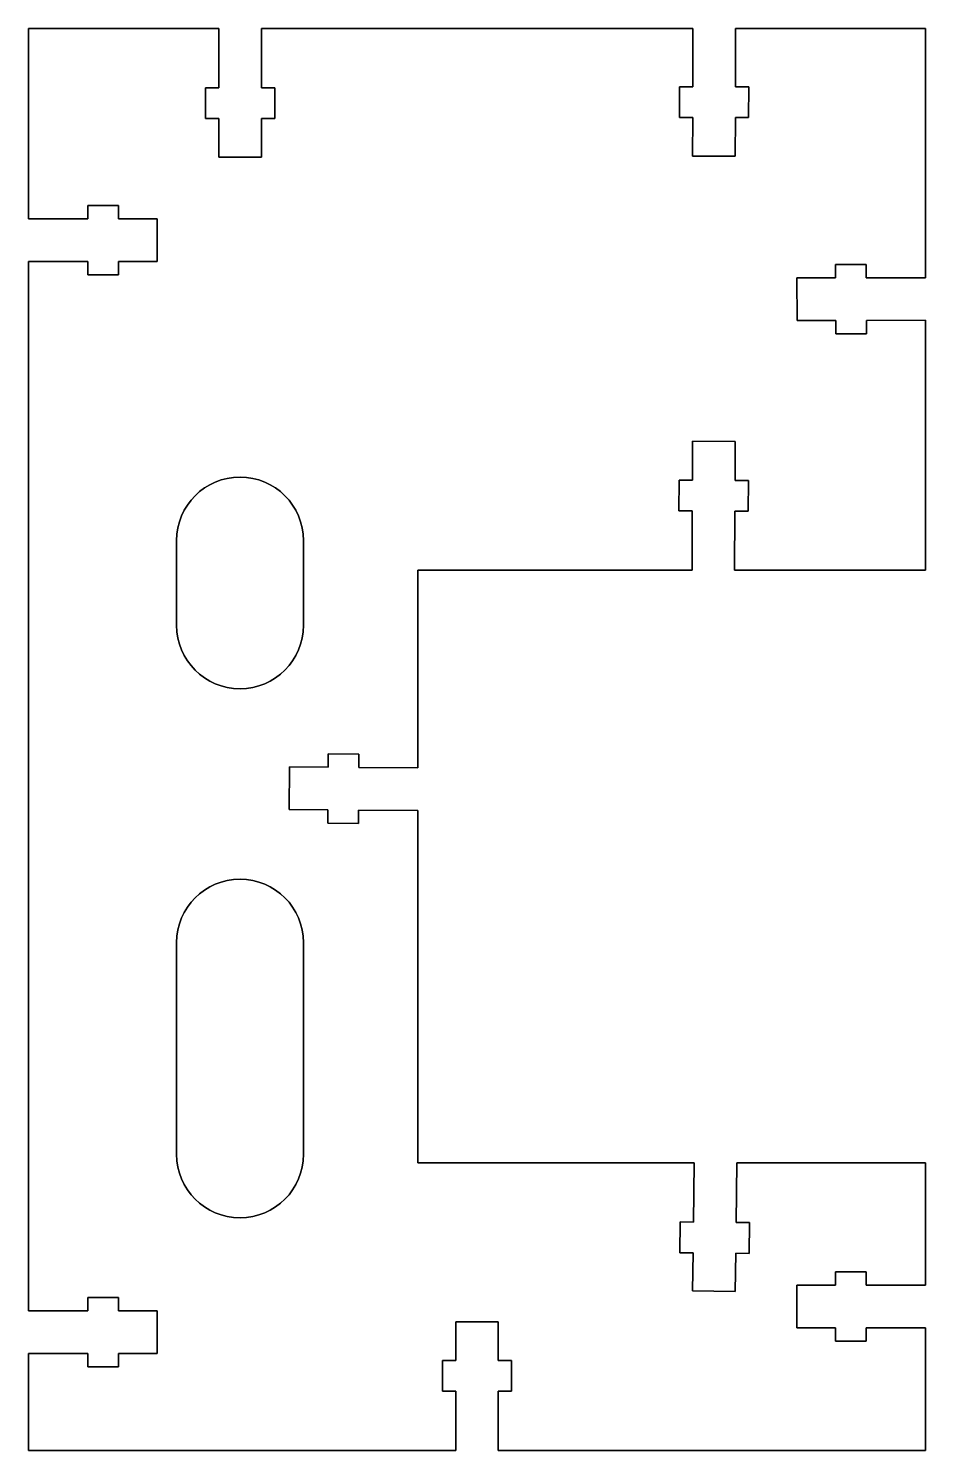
# Model space of a CAD drawing. Header units: inches. Extents: x 0 to 2.65, y 0 to 4.2.
import ezdxf

# ---------------------------------------------------------------- set-up
doc = ezdxf.new("R2010")
doc.units = ezdxf.units.IN
doc.layers.get('0').update_dxf_attribs({"linetype": 'CONTINUOUS'})

msp = doc.modelspace()

# ---------------------------------------------------------------- linework, layer by layer
for points in [[(1.9622, 4.2), (1.9621, 4.0277), (1.9228, 4.0277), (1.9227, 3.9372), (1.9621, 3.9371), (1.962, 3.8227), (2.088, 3.8226), (2.0881, 3.9371), (2.1274, 3.937), (2.1275, 4.0276), (2.0881, 4.0276), (2.0882, 4.2), (2.65, 4.2), (2.65, 3.4639), (2.475, 3.4635), (2.4749, 3.5029), (2.3844, 3.5026), (2.3844, 3.4633), (2.27, 3.463), (2.2703, 3.337), (2.3848, 3.3373), (2.3849, 3.2979), (2.4754, 3.2982), (2.4753, 3.3375), (2.65, 3.338), (2.65, 2.6), (2.0861, 2.6), (2.087, 2.7744), (2.1263, 2.7742), (2.1268, 2.8647), (2.0874, 2.8649), (2.088, 2.98), (1.962, 2.9806), (1.9614, 2.8656), (1.9221, 2.8657), (1.9216, 2.7752), (1.961, 2.775), (1.9601, 2.6), (1.15, 2.6), (1.15, 2.0163), (0.9759, 2.0175), (0.9762, 2.0569), (0.8857, 2.0576), (0.8854, 2.0182), (0.7709, 2.019), (0.77, 1.893), (0.8844, 1.8922), (0.8842, 1.8528), (0.9747, 1.8522), (0.975, 1.8915), (1.15, 1.8903), (1.15, 0.85), (1.9662, 0.85), (1.9643, 0.675), (1.9249, 0.6754), (1.9239, 0.5844), (1.9633, 0.584), (1.962, 0.4714), (2.088, 0.47), (2.0892, 0.5826), (2.1286, 0.5822), (2.1296, 0.6732), (2.0903, 0.6736), (2.0922, 0.85), (2.65, 0.85), (2.65, 0.488), (2.475, 0.488), (2.475, 0.5274), (2.3844, 0.5274), (2.3844, 0.488), (2.27, 0.488), (2.27, 0.362), (2.3844, 0.362), (2.3844, 0.3226), (2.475, 0.3226), (2.475, 0.362), (2.65, 0.362), (2.65, 0), (1.388, 0), (1.388, 0.175), (1.4274, 0.175), (1.4274, 0.266), (1.388, 0.266), (1.388, 0.38), (1.262, 0.38), (1.262, 0.266), (1.2226, 0.266), (1.2226, 0.175), (1.262, 0.175), (1.262, 0), (0, 0), (0, 0.287), (0.175, 0.287), (0.175, 0.2476), (0.2656, 0.2476), (0.2656, 0.287), (0.38, 0.287), (0.38, 0.413), (0.2656, 0.413), (0.2656, 0.4524), (0.175, 0.4524), (0.175, 0.413), (0, 0.413), (0, 3.512), (0.175, 3.512), (0.175, 3.4726), (0.2656, 3.4726), (0.2656, 3.512), (0.38, 3.512), (0.38, 3.638), (0.2656, 3.638), (0.2656, 3.6774), (0.175, 3.6774), (0.175, 3.638), (0, 3.638), (0, 4.2), (0.562, 4.2), (0.562, 4.025), (0.5226, 4.025), (0.5226, 3.9344), (0.562, 3.9344), (0.562, 3.82), (0.688, 3.82), (0.688, 3.9344), (0.7274, 3.9344), (0.7274, 4.025), (0.688, 4.025), (0.688, 4.2)], [(1.9621, 4.0277), (1.9622, 4.2), (0.688, 4.2), (0.688, 4.025), (0.7274, 4.025), (0.7274, 3.9344), (0.688, 3.9344), (0.688, 3.82), (0.562, 3.82), (0.562, 3.9344), (0.5226, 3.9344), (0.5226, 4.025), (0.562, 4.025), (0.562, 4.2), (0, 4.2), (0, 3.638), (0.175, 3.638), (0.175, 3.6774), (0.2656, 3.6774), (0.2656, 3.638), (0.38, 3.638), (0.38, 3.512), (0.2656, 3.512), (0.2656, 3.4726), (0.175, 3.4726), (0.175, 3.512), (0, 3.512), (0, 0.413), (0.175, 0.413), (0.175, 0.4524), (0.2656, 0.4524), (0.2656, 0.413), (0.38, 0.413), (0.38, 0.287), (0.2656, 0.287), (0.2656, 0.2476), (0.175, 0.2476), (0.175, 0.287), (0, 0.287), (0, 0), (1.262, 0), (1.262, 0.175), (1.2226, 0.175), (1.2226, 0.266), (1.262, 0.266), (1.262, 0.38), (1.388, 0.38), (1.388, 0.266), (1.4274, 0.266), (1.4274, 0.175), (1.388, 0.175), (1.388, 0), (2.65, 0), (2.65, 0.362), (2.475, 0.362), (2.475, 0.3226), (2.3844, 0.3226), (2.3844, 0.362), (2.27, 0.362), (2.27, 0.488), (2.3844, 0.488), (2.3844, 0.5274), (2.475, 0.5274), (2.475, 0.488), (2.65, 0.488), (2.65, 0.85), (2.0922, 0.85), (2.0903, 0.6736), (2.1296, 0.6732), (2.1286, 0.5822), (2.0892, 0.5826), (2.088, 0.47), (1.962, 0.4714), (1.9633, 0.584), (1.9239, 0.5844), (1.9249, 0.6754), (1.9643, 0.675), (1.9662, 0.85), (1.15, 0.85), (1.15, 1.8903), (0.975, 1.8915), (0.9747, 1.8522), (0.8842, 1.8528), (0.8844, 1.8922), (0.77, 1.893), (0.7709, 2.019), (0.8854, 2.0182), (0.8857, 2.0576), (0.9762, 2.0569), (0.9759, 2.0175), (1.15, 2.0163), (1.15, 2.6), (1.9601, 2.6), (1.961, 2.775), (1.9216, 2.7752), (1.9221, 2.8657), (1.9614, 2.8656), (1.962, 2.9806), (2.088, 2.98), (2.0874, 2.8649), (2.1268, 2.8647), (2.1263, 2.7742), (2.087, 2.7744), (2.0861, 2.6), (2.65, 2.6), (2.65, 3.338), (2.4753, 3.3375), (2.4754, 3.2982), (2.3849, 3.2979), (2.3848, 3.3373), (2.2703, 3.337), (2.27, 3.463), (2.3844, 3.4633), (2.3844, 3.5026), (2.4749, 3.5029), (2.475, 3.4635), (2.65, 3.4639), (2.65, 4.2), (2.0882, 4.2), (2.0881, 4.0276), (2.1275, 4.0276), (2.1274, 3.937), (2.0881, 3.9371), (2.088, 3.8226), (1.962, 3.8227), (1.9621, 3.9371), (1.9227, 3.9372), (1.9228, 4.0277)]]:
    msp.add_lwpolyline(points, close=True)
for points in [[(0.8125, 2.4375), (0.8125, 2.6875, 1), (0.4375, 2.6875), (0.4375, 2.4375, 1)], [(0.8125, 2.6875), (0.8125, 2.4375, -1), (0.4375, 2.4375), (0.4375, 2.6875, -1)], [(0.8125, 0.875), (0.8125, 1.5, 1), (0.4375, 1.5), (0.4375, 0.875, 1)], [(0.8125, 1.5), (0.8125, 0.875, -1), (0.4375, 0.875), (0.4375, 1.5, -1)]]:
    msp.add_lwpolyline(points, format="xyb", close=True)

doc.saveas('drawing.dxf')
